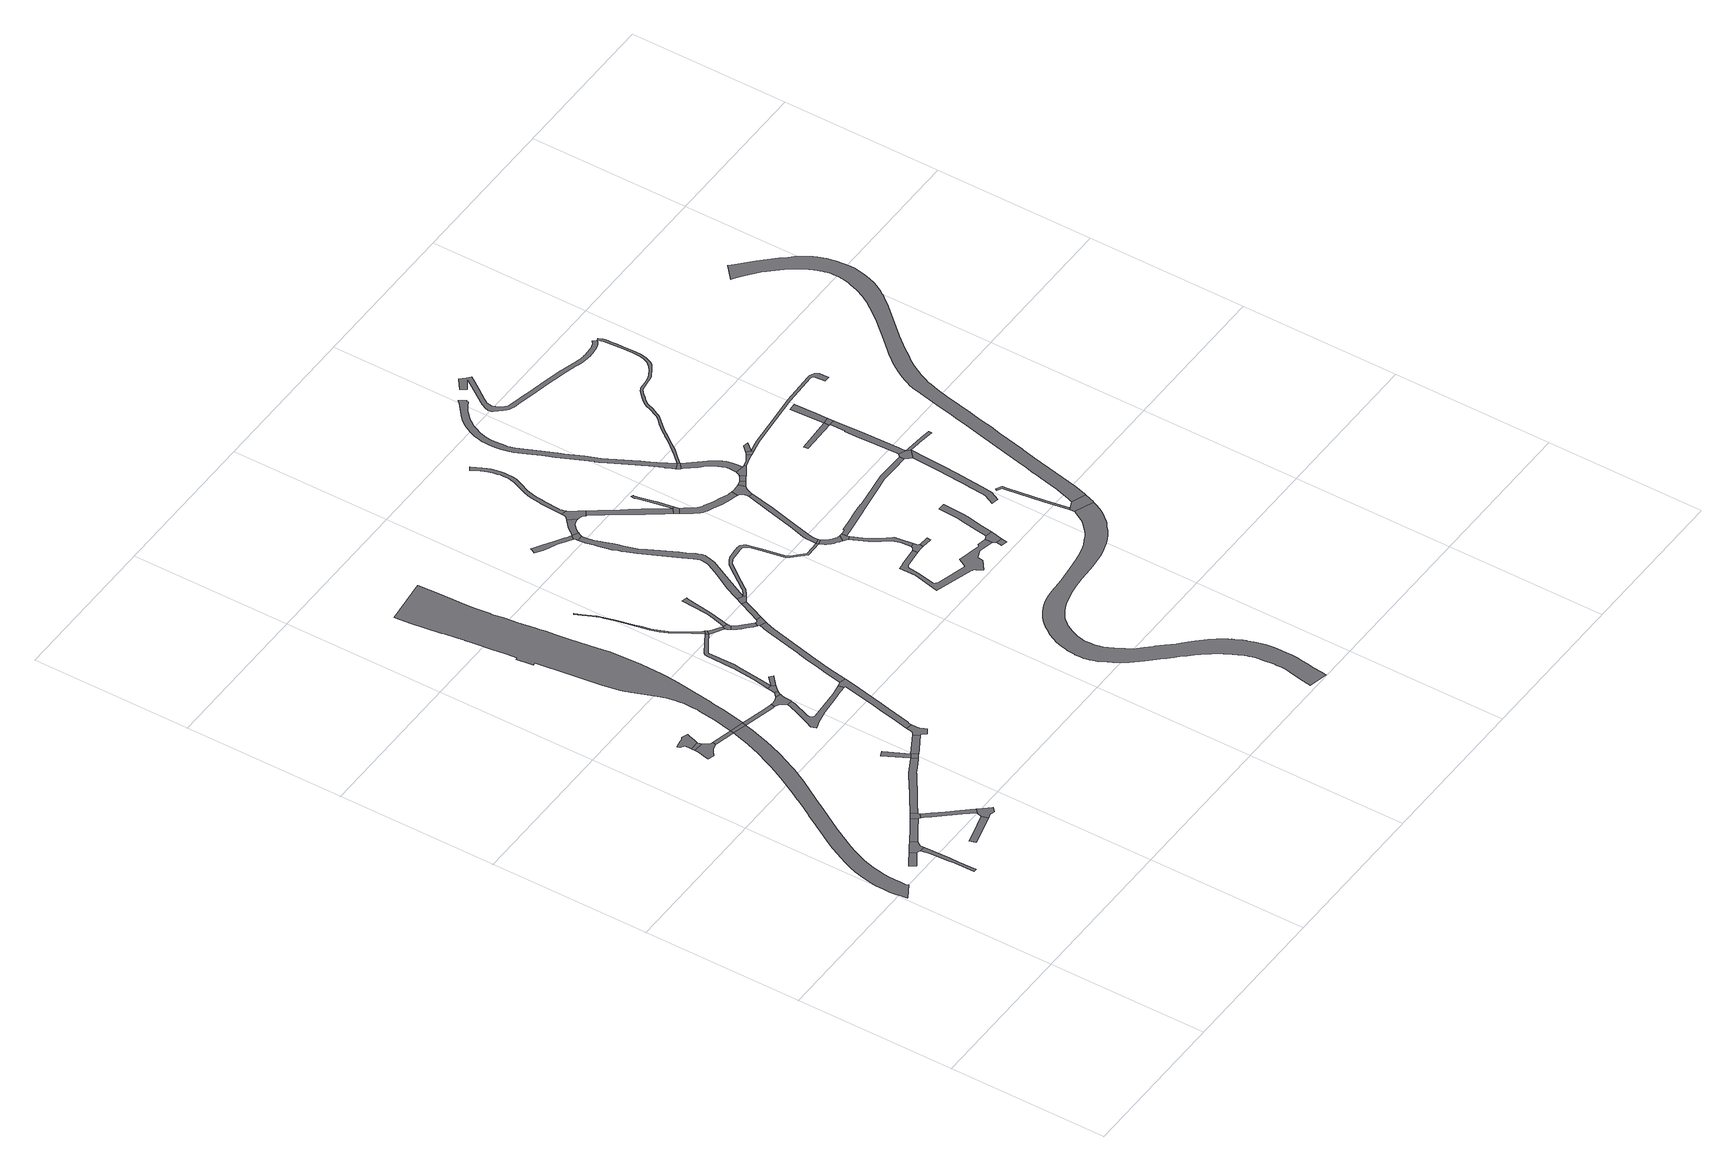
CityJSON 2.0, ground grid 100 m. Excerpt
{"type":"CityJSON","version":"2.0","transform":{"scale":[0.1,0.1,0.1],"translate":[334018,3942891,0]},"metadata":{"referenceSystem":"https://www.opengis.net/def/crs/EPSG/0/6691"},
"CityObjects":{
"road1":{"type":"Road","attributes":{"RoadStructureAttribute.sectionType":"1"},"geometry":[{"type":"MultiSurface","lod":"1","boundaries":[[[0,1,2,3,4,5]]]}]},
"road2":{"type":"Road","attributes":{"RoadStructureAttribute.sectionType":"1"},"geometry":[{"type":"MultiSurface","lod":"1","boundaries":[[[6,7,8,9,10,11,12,13,14,15,16,17]]]}]},
"road3":{"type":"Road","geometry":[{"type":"MultiSurface","lod":"1","boundaries":[[[18,19,2,1,20,21,22,23,17,16,24,25]]]}]},
"road4":{"type":"Road","attributes":{"RoadStructureAttribute.sectionType":"1"},"geometry":[{"type":"MultiSurface","lod":"1","boundaries":[[[26,27,28,29,30,31,32,33,34,18,25]]]}]},
"road5":{"type":"Road","attributes":{"function":"1","RoadStructureAttribute.sectionType":"1"},"geometry":[{"type":"MultiSurface","lod":"1","boundaries":[[[35,36,37,38,39,40,41,42,43,44,45,46,47,48,49,50,51,52,53,54,55,56,57,58,59,60,61,62,63,64,65,66,67,68,69,70,71,72,73,74,75,76,77,78,79,80,81,82,83,84,85,86,87,88,89,90,91,92,93,94,95,96,97,98,99,100,101,102]]]}]},
"road6":{"type":"Road","attributes":{"RoadStructureAttribute.sectionType":"1"},"geometry":[{"type":"MultiSurface","lod":"1","boundaries":[[[103,104,105,106,107,108,109,110]]]}]},
"road7":{"type":"Road","geometry":[{"type":"MultiSurface","lod":"1","boundaries":[[[111,112,113,30,29,114,115]]]}]},
"road8":{"type":"Road","attributes":{"RoadStructureAttribute.sectionType":"1"},"geometry":[{"type":"MultiSurface","lod":"1","boundaries":[[[116,117,118,119,120,121,122,123,124,111,115]]]}]},
"road9":{"type":"Road","geometry":[{"type":"MultiSurface","lod":"1","boundaries":[[[103,110,125,126,127,128,129,120,119]]]}]},
"road10":{"type":"Road","geometry":[{"type":"MultiSurface","lod":"1","boundaries":[[[130,131,132,133,134,135,136,137,138,139,140,141,142,143,144,145,146,147,148]]]}]},
"road11":{"type":"Road","attributes":{"RoadStructureAttribute.sectionType":"1"},"geometry":[{"type":"MultiSurface","lod":"1","boundaries":[[[149,148,147,150,151,152]]]}]},
"road12":{"type":"Road","geometry":[{"type":"MultiSurface","lod":"1","boundaries":[[[153,154,155,156,157,158,159,160,161,162,163,164,149,152]]]}]},
"road13":{"type":"Road","attributes":{"RoadStructureAttribute.sectionType":"1"},"geometry":[{"type":"MultiSurface","lod":"1","boundaries":[[[112,165,166,167,168,169,170,171,172,173,174,175,176,177,178,179,180,181,182,183,184,113]]]}]},
"road14":{"type":"Road","attributes":{"RoadStructureAttribute.sectionType":"6"},"geometry":[{"type":"MultiSurface","lod":"1","boundaries":[[[102,185,142,141,186,187]]]}]},
"road15":{"type":"Road","geometry":[{"type":"MultiSurface","lod":"1","boundaries":[[[102,101,188,185]]]}]},
"road16":{"type":"Road","attributes":{"RoadStructureAttribute.sectionType":"1"},"geometry":[{"type":"MultiSurface","lod":"1","boundaries":[[[189,190,175,191]]]}]},
"road17":{"type":"Road","geometry":[{"type":"MultiSurface","lod":"1","boundaries":[[[191,175,174,192,193]]]}]},
"road18":{"type":"Road","attributes":{"RoadStructureAttribute.sectionType":"6"},"geometry":[{"type":"MultiSurface","lod":"1","boundaries":[[[194,195,188,101,196,197,198]]]}]},
"road19":{"type":"Road","attributes":{"RoadStructureAttribute.sectionType":"1"},"geometry":[{"type":"MultiSurface","lod":"1","boundaries":[[[199,200,201,191,193]]]}]},
"road20":{"type":"Road","attributes":{"function":"1","RoadStructureAttribute.sectionType":"1"},"geometry":[{"type":"MultiSurface","lod":"1","boundaries":[[[202,203,204,205,206,207,208,209,210,211,212,213,214,215,216,217,218,219,220,221,222,223,224,225,226,227,228,229,230,231,232,233,234,235,236,237,238,239,185,188,240,241,242,243,244,245,246,247,248,249,250,251,252,253,254,255,256,257,258,259,260,261,262,263,264,265,266,267,268,269,270,271,272,273]]]}]},
"road21":{"type":"Road","geometry":[{"type":"MultiSurface","lod":"1","boundaries":[[[274,275,276,277,278,279,280,281,282,201,200,283,284,285]]]}]},
"road22":{"type":"Road","geometry":[{"type":"MultiSurface","lod":"1","boundaries":[[[286,287,288,289,290,291,292,293,294,198,197,295,296,297,298,299,300,301]]]}]},
"road23":{"type":"Road","attributes":{"RoadStructureAttribute.sectionType":"1"},"geometry":[{"type":"MultiSurface","lod":"1","boundaries":[[[302,303,304,305,306,307,291,290]]]}]},
"road24":{"type":"Road","attributes":{"RoadStructureAttribute.sectionType":"1"},"geometry":[{"type":"MultiSurface","lod":"1","boundaries":[[[308,309,310,311,312,313,314,315,316,317,318,319,320,321,322,323,324,325,326,327,328,329,330,286,301]]]}]},
"road25":{"type":"Road","geometry":[{"type":"MultiSurface","lod":"1","boundaries":[[[306,305,331,332,333,334,335]]]}]},
"road26":{"type":"Road","geometry":[{"type":"MultiSurface","lod":"1","boundaries":[[[336,319,318,337,338,339,340,341,280,279,342,343,344,345,346,347,348]]]}]},
"road27":{"type":"Road","geometry":[{"type":"MultiSurface","lod":"1","boundaries":[[[333,349,350,351,352,353,334]]]}]},
"road28":{"type":"Road","attributes":{"RoadStructureAttribute.sectionType":"1"},"geometry":[{"type":"MultiSurface","lod":"1","boundaries":[[[334,354,355,356,357,358,359,360,361,362,363,364,365,366,367,368,369,370,371,372,373,374,335]]]}]},
"road29":{"type":"Road","attributes":{"RoadStructureAttribute.sectionType":"1"},"geometry":[{"type":"MultiSurface","lod":"1","boundaries":[[[375,376,377,378,379,380,381,382,383,384,385,386,387,388,389,390,391,392,393,394,395,396,397,398,399,400,401,402,403,404,405,365,406]]]}]},
"road30":{"type":"Road","attributes":{"RoadStructureAttribute.sectionType":"1"},"geometry":[{"type":"MultiSurface","lod":"1","boundaries":[[[407,408,409,410,411,412,413,414,336,348,415,416,417,418,419]]]}]},
"road31":{"type":"Road","geometry":[{"type":"MultiSurface","lod":"1","boundaries":[[[364,420,421,406,365]]]}]},
"road32":{"type":"Road","attributes":{"RoadStructureAttribute.sectionType":"1"},"geometry":[{"type":"MultiSurface","lod":"1","boundaries":[[[422,423,424,420,364,425,426,427]]]}]},
"road33":{"type":"Road","geometry":[{"type":"MultiSurface","lod":"1","boundaries":[[[426,428,429,430,431,432,433,434,435,436,437,438,427]]]}]},
"road34":{"type":"Road","attributes":{"RoadStructureAttribute.sectionType":"1"},"geometry":[{"type":"MultiSurface","lod":"1","boundaries":[[[439,440,441,442,443,432,431,444,445,446,447,448,449,450,451]]]}]},
"road35":{"type":"Road","attributes":{"RoadStructureAttribute.sectionType":"1"},"geometry":[{"type":"MultiSurface","lod":"1","boundaries":[[[435,452,453,454,455,456,457,458,459,460,436]]]}]},
"road36":{"type":"Road","geometry":[{"type":"MultiSurface","lod":"1","boundaries":[[[450,407,419,461,462,463,464,465,451]]]}]},
"road37":{"type":"Road","attributes":{"RoadStructureAttribute.sectionType":"1"},"geometry":[{"type":"MultiSurface","lod":"1","boundaries":[[[466,467,468,469,470,463,462]]]}]},
"road38":{"type":"Road","geometry":[{"type":"MultiSurface","lod":"1","boundaries":[[[471,472,469,468,473,474]]]}]},
"road39":{"type":"Road","attributes":{"RoadStructureAttribute.sectionType":"1"},"geometry":[{"type":"MultiSurface","lod":"1","boundaries":[[[475,476,477,478,479,480,481,482,483,484,485,486,487,488,489,490,491,492,493,494]]]}]},
"road40":{"type":"Road","attributes":{"RoadStructureAttribute.sectionType":"1"},"geometry":[{"type":"MultiSurface","lod":"1","boundaries":[[[495,496,497,498,499,500,501,502,503,504,505,506,507,508,509,510,511,512,513,514,515,516,517,518,519,520,521,522,523,524,525,526,527,528,529,530,531,532,533,534,535,536,537,538,539,540,541,542,471,474]]]}]},
"road41":{"type":"Road","geometry":[{"type":"MultiSurface","lod":"1","boundaries":[[[543,475,494,544,521,520,545,546,547]]]}]},
"road42":{"type":"Road","attributes":{"RoadStructureAttribute.sectionType":"1"},"geometry":[{"type":"MultiSurface","lod":"1","boundaries":[[[546,548,549,550,551,552,553,554,555,556,557,558,559,560,561,562,563,564,565,566,567,547]]]}]},
"road43":{"type":"Road","attributes":{"RoadStructureAttribute.sectionType":"1"},"geometry":[{"type":"MultiSurface","lod":"1","boundaries":[[[568,569,570,571,572,573,574,575,576,577,578,579,580,581,582,583,584,585,586,587,588,589,590,591,592,593,594,595,596,597,598,599,474,473,600,601,602,603,604,605,606,607,608,609,610,611,612,613,614,615,616,617,618,619,620,621,622,623,624,625,626,627,628]]]}]},
"road44":{"type":"Road","geometry":[{"type":"MultiSurface","lod":"1","boundaries":[[[629,630,631,632,633,634,635,560,559,636,637,638,639,640,641]]]}]},
"road45":{"type":"Road","attributes":{"RoadStructureAttribute.sectionType":"1"},"geometry":[{"type":"MultiSurface","lod":"1","boundaries":[[[640,642,643,644,645,646,647,648,649,650,651,652,653,654,655,656,657,658,659,660,661,662,641]]]}]},
"road46":{"type":"Road","attributes":{"RoadStructureAttribute.sectionType":"1"},"geometry":[{"type":"MultiSurface","lod":"1","boundaries":[[[663,664,665,666,667,668,669,670,671,672,673,674,675,676,677,678,679,680,633,632,681,682,683,684,685,686,687,688,689,690,691,692,693,694,695,696,697,698,699,700,701,702]]]}]},
"road47":{"type":"Road","attributes":{"function":"2","RoadStructureAttribute.sectionType":"1"},"geometry":[{"type":"MultiSurface","lod":"1","boundaries":[[[703,704,705,706,707,708,709,710,711,712,713,714,715,716,717,718,719,720,721,722,723,724,725,726,727,728,729,730,731,732,733,734,735,736,737,738,739,740,741,742,743,744,745,746,747,748,749,750,751,752,753,754,755,756,757,758,759,760,761,762,763,764,765,766,767,768,769,770,771,772,773,774,775,776,777,778,779,780,781,782,783,784,785,786,787,788,789,790,791,792,793,794,795,796,797,798,799,800,801,802,803,804,805,806,807,808,809,810,811,812,813,814,815,816,817,818,819,820,821,822,823,824,825,826,827,828,829,830,831,832,833,834,835,836,837,838,839,840,841,842,843,844,845,846,847,848,849,850,851,852,853,854,855,856,857,858,859,860,861,862,863,864,865,866,867,868,869,870,871,872,873,874,875,876,877,878,879,880,881,882,883,884,885,886,887,888,889]]]}]},
"road48":{"type":"Road","geometry":[{"type":"MultiSurface","lod":"1","boundaries":[[[628,627,890,891]]]}]},
"road49":{"type":"Road","geometry":[{"type":"MultiSurface","lod":"1","boundaries":[[[652,651,892,893,894,895]]]}]},
"road50":{"type":"Road","attributes":{"RoadStructureAttribute.sectionType":"1"},"geometry":[{"type":"MultiSurface","lod":"1","boundaries":[[[896,897,898,899,900,901,902,903,904,905,906,907,908,909,910,911,912,913,890,627]]]}]},
"road51":{"type":"Road","attributes":{"RoadStructureAttribute.sectionType":"1"},"geometry":[{"type":"MultiSurface","lod":"1","boundaries":[[[895,914,915,916,917,918,919,920,921,922,923,924,925,926,927,652]]]}]},
"road52":{"type":"Road","attributes":{"RoadStructureAttribute.sectionType":"1"},"geometry":[{"type":"MultiSurface","lod":"1","boundaries":[[[928,929,930,931,932,933,934,935,936,937,938,939,940,941,942,943,944,945,946,947,948,949,950,951,952,953,954]]]}]},
"road53":{"type":"Road","geometry":[{"type":"MultiSurface","lod":"1","boundaries":[[[955,956,957,906,905,958,959,960,961]]]}]},
"road54":{"type":"Road","attributes":{"RoadStructureAttribute.sectionType":"1"},"geometry":[{"type":"MultiSurface","lod":"1","boundaries":[[[960,962,963,964,965,966,967,968,969,970,971,972,973,974,975,976,977,978,979,980,981,961]]]}]},
"road55":{"type":"Road","geometry":[{"type":"MultiSurface","lod":"1","boundaries":[[[972,982,983,984,954,953,985,986,987,988,989,990,991,973]]]}]},
"road56":{"type":"Road","attributes":{"RoadStructureAttribute.sectionType":"1"},"geometry":[{"type":"MultiSurface","lod":"1","boundaries":[[[992,993,994,995,996,997,998,999,1000,1001,1002,1003,1004,1005,1006,894,893,1007,1008,1009,1010,1011,1012,1013,1014,1015,1016,1017,1018,1019,1020,1021,1022]]]}]},
"road57":{"type":"Road","attributes":{"RoadStructureAttribute.sectionType":"1"},"geometry":[{"type":"MultiSurface","lod":"1","boundaries":[[[1023,1024,1025,1026,1027,1028,1029,1030,1031,1032,1033,1034,628,891]]]}]},
"road58":{"type":"Road","geometry":[{"type":"MultiSurface","lod":"1","boundaries":[[[986,1035,1036,1037,987]]]}]},
"road59":{"type":"Road","geometry":[{"type":"MultiSurface","lod":"1","boundaries":[[[1038,1039,1040,1041,1042,1043,1044,1029,1028,1045,1046,1047,1048,1049,1050,1051,1052,992,1022]]]}]},
"road60":{"type":"Road","geometry":[{"type":"MultiSurface","lod":"1","boundaries":[[[1053,1054,1055,1056]]]}]},
"road61":{"type":"Road","geometry":[{"type":"MultiSurface","lod":"1","boundaries":[[[943,942,1053,1056,1057,1058]]]}]},
"road62":{"type":"Road","attributes":{"RoadStructureAttribute.sectionType":"1"},"geometry":[{"type":"MultiSurface","lod":"1","boundaries":[[[1059,1060,1049,1048,1061,1062]]]}]},
"road63":{"type":"Road","attributes":{"RoadStructureAttribute.sectionType":"1"},"geometry":[{"type":"MultiSurface","lod":"1","boundaries":[[[1063,1064,1065,1066,1067,1068,1069,1070,1071,1072,1073,1074,1075,1076,1077,1078,1079,1080,1081,1082,1083,1084,1085,1086,1087,1088,1089,1090,1091,1092,1093,1094,1095,1096,1097,1098,1099,1100,1101,1102,1103,1104,1105,1106,1107,1108,1109,1110,1111,1112,1113,1114,1115,1116,1117,1118,1119,1120,1121,1122,1123,1124,1125,1126,1127,1128,1129,1130,1131,1132,1133,1134,1135,1136]]]}]},
"road64":{"type":"Road","geometry":[{"type":"MultiSurface","lod":"1","boundaries":[[[1100,1099,1137,1138,1139,1140,1141]]]}]},
"road65":{"type":"Road","attributes":{"RoadStructureAttribute.sectionType":"1"},"geometry":[{"type":"MultiSurface","lod":"1","boundaries":[[[1142,1143,1144,1145,1059,1062,1146,1147]]]}]},
"road66":{"type":"Road","attributes":{"RoadStructureAttribute.sectionType":"1"},"geometry":[{"type":"MultiSurface","lod":"1","boundaries":[[[1057,1148,1149,1150,1151,1152,1153,1154,1155,1058]]]}]},
"road67":{"type":"Road","attributes":{"RoadStructureAttribute.sectionType":"1"},"geometry":[{"type":"MultiSurface","lod":"1","boundaries":[[[1156,1157,1158,1159,1160,1161,1162,1163,1164,1165,1166,1167,1168,1140,1139,1169,1170,1171,1172,1173,1174,1175,1176,1177,1178,1179,1180,1181]]]}]},
"road68":{"type":"Road","geometry":[{"type":"MultiSurface","lod":"1","boundaries":[[[1182,1183,1181,1180,1184,1185,1142,1147,1186,1187,1188]]]}]},
"road69":{"type":"Road","attributes":{"RoadStructureAttribute.sectionType":"1"},"geometry":[{"type":"MultiSurface","lod":"1","boundaries":[[[1189,1190,1191,1192,1193,1194,1195,1196,1197,1198,1199,1200,956,955,1201,1202,1203,1204,1205]]]}]},
"road70":{"type":"Road","attributes":{"RoadStructureAttribute.sectionType":"1"},"geometry":[{"type":"MultiSurface","lod":"1","boundaries":[[[1206,1207,1208,1209,1210,1182,1188]]]}]},
"road71":{"type":"Road","geometry":[{"type":"MultiSurface","lod":"1","boundaries":[[[1211,1212,1208,1207,1213,1214]]]}]},
"road72":{"type":"Road","geometry":[{"type":"MultiSurface","lod":"1","boundaries":[[[1215,1216,1211,1214]]]}]},
"road73":{"type":"Road","geometry":[{"type":"MultiSurface","lod":"1","boundaries":[[[1217,1218,1219,1220,1221,1222,1223,1224,1225,1226]]]}]},
"road74":{"type":"Road","geometry":[{"type":"MultiSurface","lod":"1","boundaries":[[[1225,802,801,1227,1228,1229,1230,1226]]]}]},
"road75":{"type":"Road","attributes":{"RoadStructureAttribute.sectionType":"1"},"geometry":[{"type":"MultiSurface","lod":"1","boundaries":[[[1231,1232,1233,1234,1235,1236,1237,1238,1239,1240,1241,1242,1243,1244,1245,1246,1247,1248]]]}]},
"road76":{"type":"Road","attributes":{"RoadStructureAttribute.sectionType":"1"},"geometry":[{"type":"MultiSurface","lod":"1","boundaries":[[[1249,1250,1251,1252,1253,1254,1255,1256,1257,1258,1259,1260,1261,1262,1263,1264,1265,1266,1267,1268,1269,1270,1271,1272,1273,1274,1275,1276,1277,1278,1279,1280,1281,1282,1283,1284,1285,1286,1287,1288,1289,1290,1291,1292,1293,1294,1295,1296,1297,1298,1299,1300,1301,1302,1303,1304,1305,1306,1307,1308,1309,1310,1311,1312,1313,1314,1315,1316,1317,1318,1319,1320,1321,1322,1323,1324,1325,1326,1327,1328,1329,1330,1331,1332,1333,1334,1335,1336,1337,1338,1339,1340,1341,1342,1343,1344,1345,1346,1347,1348,1349,1350,1351,1352,1353,1354,1355,1356,1357,1358,1351,1359,1360,1361,1362,1363,1364,1365,1366,1367,1368,1369,1370,1371,1372,1373,1374,1375,1376,1377,1378,1379,1380,1381,1382,1383,1384,1385,1386,1387,1388,1389,1390,1391,1392,1393,1394,1395,1396,1397,1398,1399,1400,1401,1299,1402,1403,1404,1405,1406,1407,1408,1409,1410,1411,1412,1413,1414,1415,1416,1417,1418,1419,1420,1421,1422,1423,1424,1425,1426,1427,1428,1429,1430,1431,1432,1433,1434,1435,1436,1437,1438,1439,1440,1441,1442,1443,1444,1445,1100,1141]]]}]},
"road77":{"type":"Road","geometry":[{"type":"MultiSurface","lod":"1","boundaries":[[[1446,1189,1205,1248,1247,1447]]]}]},
"road78":{"type":"Road","attributes":{"RoadStructureAttribute.sectionType":"1"},"geometry":[{"type":"MultiSurface","lod":"1","boundaries":[[[1448,1449,1450,1451]]]}]},
"road79":{"type":"Road","attributes":{"RoadStructureAttribute.sectionType":"1"},"geometry":[{"type":"MultiSurface","lod":"1","boundaries":[[[1452,1453,1454,1455,1456,1457,1458,1446,1447,1459,1460,1461,1462]]]}]},
"road80":{"type":"Road","attributes":{"RoadStructureAttribute.sectionType":"1"},"geometry":[{"type":"MultiSurface","lod":"1","boundaries":[[[1247,1463,1464,1465,1466,1467,1468,1447]]]}]},
"road81":{"type":"Road","geometry":[{"type":"MultiSurface","lod":"1","boundaries":[[[1450,1462,1461,1469,1451]]]}]},
"road82":{"type":"Road","attributes":{"RoadStructureAttribute.sectionType":"1"},"geometry":[{"type":"MultiSurface","lod":"1","boundaries":[[[1470,1471,1472,1473,1474,1475,1476,1477,1478,1479,1480,1481,1482,1483,1484,1485,1486,1487,1488,1489,1490,1491,1492,1493,1214,1213]]]}]},
"road83":{"type":"Road","attributes":{"RoadStructureAttribute.sectionType":"1"},"geometry":[{"type":"MultiSurface","lod":"1","boundaries":[[[1469,1494,1495,1496,1451]]]}]},
"road84":{"type":"Road","attributes":{"function":"2","RoadStructureAttribute.sectionType":"1"},"geometry":[{"type":"MultiSurface","lod":"1","boundaries":[[[1497,1498,1499,1500,1501,1502,1503,1504,1505,1506,1507,1508,1509,1510,1511,1512,1513,1514,1515,1516,1517,1518,1519,1520,1521,1522,1523,1524,1525,1526,1527,1528,1529,1530,1531,1532,1533,1534,1535,1536,1537,1538,1539,1540,1541,1542,1543,1544,1545,1546,1547,1548,1549,1550,1551,1552,1553,1554,1555,1556,1557,1558,1559,1560,1561,1562,1563,1564,1565,1566,1567,1230,1229,1568,1569,1570,1571,1572,1573,1574,1575,1576,1577,1578,1579,1580,1581,1582,1583,1584,1585,1586,1587,1588,1589,1590,1591,1592,1593,1594,1595,1596,1597,1598,1599,1600,1601,1602,1603,1604,1605,1606,1607,1608,1609,1610,1611,1612,1613,1614,1615,1616,1617,1618,1619,1620,1621,1622,1623,1624,1625,1626,1627,1628,1629,1630]]]}]}
},
"vertices":[
[291,1066,0],[349,1103,0],[327,1140,0],[266,1103,0],[236,1084,0],[260,1047,0],
[380,1064,0],[384,1041,0],[387,1012,0],[391,933,0],[394,886,0],[394,879,0],[395,758,0],[415,758,0],[414,874,0],[414,931,0],[408,1094,0],[374,1093,0],
[402,1186,0],[374,1169,0],[357,1103,0],[364,1102,0],[368,1101,0],[371,1098,0],[407,1120,0],[425,1149,0],
[437,1156,0],[443,1160,0],[510,1202,0],[582,1248,0],[559,1284,0],[534,1268,0],[460,1219,0],[438,1207,0],[427,1201,0],
[601,2450,0],[586,2395,0],[573,2354,0],[558,2311,0],[542,2268,0],[513,2200,0],[491,2150,0],[448,2058,0],[382,1942,0],[353,1888,0],[345,1873,0],[311,1817,0],[280,1767,0],[277,1763,0],[251,1722,0],[235,1692,0],[229,1681,0],[203,1637,0],[158,1562,0],[127,1509,0],[106,1468,0],[87,1429,0],[73,1397,0],[52,1347,0],[38,1305,0],[27,1262,0],[18,1221,0],[12,1182,0],[7,1146,0],[5,1099,0],[5,1054,0],[9,1016,0],[13,985,0],[15,977,0],[19,951,0],[20,948,0],[108,1001,0],[105,1019,0],[103,1060,0],[102,1091,0],[103,1127,0],[106,1159,0],[115,1211,0],[121,1239,0],[130,1276,0],[142,1314,0],[157,1354,0],[176,1396,0],[194,1434,0],[224,1491,0],[267,1567,0],[277,1584,0],[328,1670,0],[381,1758,0],[386,1767,0],[446,1864,0],[490,1936,0],[543,2034,0],[552,2052,0],[554,2057,0],[579,2112,0],[601,2162,0],[632,2243,0],[646,2281,0],[662,2325,0],[682,2396,0],[695,2449,0],[607,2471,0],
[789,969,0],[754,959,0],[674,937,0],[587,915,0],[597,875,0],[676,895,0],[770,919,0],[800,927,0],
[619,1260,0],[618,1272,0],[595,1308,0],[593,1246,0],[597,1240,0],
[619,1216,0],[637,1195,0],[746,1066,0],[800,1003,0],[822,1022,0],[765,1090,0],[713,1151,0],[659,1213,0],[623,1254,0],
[831,936,0],[840,933,0],[857,929,0],[883,951,0],[846,994,0],
[374,2552,0],[357,2480,0],[356,2475,0],[395,2462,0],[401,2469,0],[413,2480,0],[423,2486,0],[438,2494,0],[453,2498,0],[462,2500,0],[468,2501,0],[475,2502,0],[481,2525,0],[471,2530,0],[462,2536,0],[454,2545,0],[446,2554,0],[439,2568,0],[374,2570,0],
[375,2596,0],[434,2580,0],[433,2587,0],[433,2595,0],
[441,2621,0],[455,2663,0],[461,2677,0],[423,2690,0],[412,2684,0],[400,2680,0],[390,2679,0],[370,2676,0],[348,2671,0],[345,2671,0],[350,2653,0],[376,2639,0],
[626,1278,0],[674,1312,0],[693,1324,0],[732,1351,0],[868,1442,0],[884,1452,0],[884,1456,0],[924,1475,0],[978,1506,0],[988,1512,0],[968,1548,0],[964,1546,0],[864,1493,0],[845,1480,0],[791,1442,0],[722,1395,0],[688,1372,0],[662,1353,0],[634,1334,0],[616,1322,0],
[612,2494,0],[485,2501,0],[606,2471,0],
[701,2473,0],
[926,1711,0],[895,1696,0],[998,1566,0],
[1005,1521,0],[1019,1529,0],
[903,2424,0],[828,2442,0],[896,2399,0],[908,2397,0],[910,2423,0],
[1053,1548,0],[1150,1604,0],[1129,1640,0],
[377,4435,0],[388,4343,0],[400,4249,0],[402,4249,0],[406,4246,0],[407,4243,0],[420,4148,0],[424,4117,0],[425,4115,0],[425,4113,0],[432,4056,0],[447,3940,0],[457,3862,0],[465,3796,0],[451,3793,0],[462,3709,0],[464,3690,0],[467,3690,0],[481,3692,0],[509,3482,0],[517,3418,0],[524,3362,0],[536,3281,0],[555,3180,0],[563,3152,0],[568,3133,0],[573,3120,0],[624,2981,0],[639,2935,0],[651,2883,0],[653,2858,0],[656,2828,0],[657,2802,0],[656,2768,0],[654,2742,0],[652,2722,0],[637,2614,0],[615,2507,0],[704,2483,0],[731,2624,0],[743,2693,0],[746,2713,0],[753,2755,0],[769,2889,0],[782,2974,0],[788,3042,0],[789,3073,0],[790,3105,0],[791,3197,0],[790,3268,0],[781,3394,0],[770,3475,0],[761,3530,0],[746,3634,0],[746,3636,0],[734,3727,0],[728,3784,0],[723,3819,0],[720,3844,0],[701,3954,0],[699,3968,0],[691,4038,0],[682,4093,0],[680,4110,0],[680,4112,0],[680,4114,0],[669,4204,0],[665,4271,0],[662,4348,0],[660,4440,0],[652,4569,0],[366,4536,0],
[1207,1618,0],[1203,1625,0],[1198,1641,0],[1195,1660,0],[1194,1672,0],[1195,1688,0],[1158,1696,0],[1150,1659,0],[1140,1647,0],[1162,1604,0],[1181,1577,0],[1215,1601,0],
[993,2346,0],[993,2347,0],[997,2389,0],[1002,2412,0],[1006,2423,0],[973,2435,0],[957,2426,0],[942,2423,0],[929,2422,0],[923,2391,0],[928,2388,0],[937,2382,0],[944,2376,0],[947,2373,0],[956,2357,0],[959,2348,0],
[1007,2426,0],[1009,2431,0],[1014,2440,0],[1020,2448,0],[1000,2462,0],[990,2449,0],
[950,2318,0],[934,2276,0],[898,2187,0],[878,2144,0],[890,2113,0],[910,2120,0],[933,2128,0],[1018,2143,0],[1141,2155,0],[1202,2161,0],[1244,2164,0],[1238,2197,0],[1169,2185,0],[965,2170,0],[958,2174,0],[951,2180,0],[948,2183,0],[948,2184,0],[945,2191,0],[945,2205,0],[947,2216,0],[987,2320,0],[991,2331,0],
[1024,2454,0],[1036,2468,0],[1054,2488,0],[1037,2505,0],[1009,2510,0],
[1265,2202,0],[1255,2164,0],[1217,1965,0],[1201,1905,0],[1200,1900,0],[1181,1804,0],[1198,1709,0],[1202,1720,0],[1237,1869,0],[1246,1913,0],[1248,1922,0],[1297,2154,0],[1304,2195,0],
[1065,2499,0],[1090,2522,0],[1112,2538,0],[1091,2556,0],[1056,2525,0],
[1037,2512,0],[1048,2591,0],[1051,2615,0],[1064,2723,0],[1070,2771,0],[1067,2934,0],[1067,2936,0],[1069,2938,0],[1071,2940,0],[1138,2983,0],[1196,3018,0],[1186,3036,0],[1128,3000,0],[1053,2954,0],[1049,2948,0],[1046,2942,0],[1044,2933,0],[1042,2764,0],[1041,2753,0],[1029,2622,0],[1028,2614,0],
[1198,3059,0],[1184,3075,0],[1160,3112,0],[1130,3158,0],[1101,3200,0],[1091,3220,0],[1069,3276,0],[1058,3311,0],[1047,3361,0],[1037,3402,0],[1009,3524,0],[997,3568,0],[988,3603,0],[984,3615,0],[971,3643,0],[945,3694,0],[933,3730,0],[927,3726,0],[945,3680,0],[970,3629,0],[978,3609,0],[986,3587,0],[990,3570,0],[1008,3501,0],[1026,3414,0],[1042,3340,0],[1050,3308,0],[1056,3281,0],[1065,3253,0],[1085,3209,0],[1117,3161,0],[1205,3052,0],
[1409,2820,0],[1392,2766,0],[1389,2755,0],[1338,2531,0],[1334,2513,0],[1319,2449,0],[1305,2387,0],[1288,2311,0],[1325,2318,0],[1349,2421,0],[1427,2744,0],[1444,2796,0],[1447,2806,0],
[1216,3040,0],[1210,3045,0],
[1281,2991,0],[1261,3006,0],[1238,3021,0],[1228,3000,0],[1279,2967,0],[1287,2986,0],
[1285,2957,0],[1286,2955,0],[1290,2946,0],[1294,2939,0],[1318,2953,0],[1316,2960,0],[1317,2968,0],[1319,2978,0],[1294,2983,0],[1292,2983,0],[1290,2984,0],
[1397,2868,0],[1374,2894,0],[1348,2917,0],[1335,2929,0],[1324,2944,0],[1300,2928,0],[1315,2909,0],[1331,2892,0],[1351,2873,0],[1380,2844,0],[1381,2843,0],[1398,2829,0],[1413,2856,0],
[1348,3103,0],[1372,3272,0],[1373,3279,0],[1341,3287,0],[1329,3129,0],[1328,3113,0],[1315,3061,0],[1313,3056,0],[1302,3010,0],
[1456,2829,0],[1468,2854,0],[1435,2861,0],[1426,2852,0],[1419,2853,0],
[1475,2873,0],[1487,2898,0],[1526,2988,0],[1499,3000,0],[1463,2922,0],
[1519,3043,0],[1508,3019,0],[1564,3012,0],[1554,3027,0],
[1447,4079,0],[1444,4081,0],[1424,4094,0],[1412,4101,0],[1408,4104,0],[1405,4106,0],[1358,4135,0],[1300,4173,0],[1239,4211,0],[1239,4210,0],[1219,4176,0],[1264,4145,0],[1292,4131,0],[1352,4109,0],[1355,4106,0],[1358,4104,0],[1362,4102,0],[1371,4095,0],[1396,4079,0],[1429,4057,0],
[1626,3169,0],[1649,3213,0],[1662,3237,0],[1698,3309,0],[1703,3323,0],[1708,3343,0],[1712,3370,0],[1714,3380,0],[1713,3392,0],[1711,3401,0],[1707,3412,0],[1700,3431,0],[1693,3447,0],[1676,3481,0],[1659,3518,0],[1580,3675,0],[1557,3720,0],[1533,3800,0],[1525,3832,0],[1517,3860,0],[1511,3877,0],[1489,3939,0],[1484,3959,0],[1475,4005,0],[1475,4015,0],[1476,4031,0],[1438,4030,0],[1438,4002,0],[1441,3986,0],[1442,3976,0],[1453,3935,0],[1458,3909,0],[1468,3863,0],[1475,3832,0],[1487,3802,0],[1494,3782,0],[1497,3774,0],[1524,3701,0],[1607,3524,0],[1631,3477,0],[1659,3419,0],[1667,3399,0],[1671,3381,0],[1669,3343,0],[1664,3322,0],[1619,3239,0],[1562,3135,0],[1528,3064,0],
[1451,4078,0],[1437,4050,0],[1480,4046,0],[1488,4061,0],[1454,4079,0],
[1492,4069,0],[1506,4088,0],[1515,4098,0],[1518,4100,0],[1522,4104,0],[1526,4109,0],[1529,4112,0],[1542,4119,0],[1553,4122,0],[1565,4124,0],[1580,4124,0],[1581,4124,0],[1539,4171,0],[1524,4158,0],[1512,4147,0],[1498,4134,0],[1473,4105,0],[1470,4101,0],[1467,4096,0],[1465,4094,0],
[2036,2922,0],[2008,2949,0],[1968,2989,0],[1963,2995,0],[1958,3002,0],[1955,3009,0],[1953,3017,0],[1929,3149,0],[1915,3218,0],[1914,3227,0],[1909,3237,0],[1901,3248,0],[1897,3253,0],[1892,3258,0],[1887,3262,0],[1881,3265,0],[1873,3267,0],[1865,3268,0],[1859,3268,0],[1853,3268,0],[1840,3267,0],[1793,3262,0],[1784,3260,0],[1771,3256,0],[1755,3249,0],[1740,3240,0],[1733,3234,0],[1724,3227,0],[1674,3164,0],[1604,3068,0],[1596,3058,0],[1568,3036,0],[1578,3022,0],[1609,3046,0],[1617,3056,0],[1689,3153,0],[1737,3214,0],[1743,3220,0],[1751,3225,0],[1762,3231,0],[1768,3234,0],[1775,3236,0],[1795,3238,0],[1838,3242,0],[1855,3244,0],[1866,3244,0],[1875,3243,0],[1882,3241,0],[1888,3235,0],[1895,3224,0],[1902,3211,0],[1916,3146,0],[1940,3013,0],[1944,3003,0],[1947,2996,0],[1952,2988,0],[1958,2981,0],[1999,2940,0],[2031,2908,0],[2135,2910,0],[2131,2923,0],
[1633,4159,0],[1617,4182,0],[1605,4200,0],[1598,4215,0],[1562,4217,0],[1560,4192,0],[1542,4174,0],[1598,4121,0],[1608,4117,0],[1617,4112,0],[1618,4110,0],[1625,4104,0],[1657,4126,0],
[1626,4103,0],[1627,4101,0],[1629,4099,0],[1743,3938,0],[1768,3902,0],[1814,3836,0],[1849,3784,0],[1874,3751,0],[1875,3750,0],[1902,3711,0],[1935,3735,0],[1878,3815,0],[1874,3821,0],[1836,3876,0],[1796,3932,0],[1771,3968,0],[1698,4068,0],[1676,4098,0],[1675,4100,0],[1673,4103,0],[1670,4108,0],
[1580,4835,0],[1585,4828,0],[1612,4783,0],[1627,4744,0],[1635,4716,0],[1640,4690,0],[1643,4672,0],[1645,4653,0],[1644,4621,0],[1641,4601,0],[1637,4584,0],[1623,4547,0],[1594,4480,0],[1584,4442,0],[1574,4366,0],[1573,4360,0],[1567,4311,0],[1563,4229,0],[1593,4230,0],[1591,4239,0],[1590,4253,0],[1590,4258,0],[1597,4350,0],[1600,4378,0],[1603,4407,0],[1609,4439,0],[1617,4468,0],[1623,4487,0],[1640,4530,0],[1659,4574,0],[1665,4586,0],[1667,4609,0],[1669,4652,0],[1668,4665,0],[1665,4694,0],[1662,4714,0],[1654,4744,0],[1646,4766,0],[1634,4791,0],[1604,4850,0],
[2772,2,0],[2773,11,0],[2777,39,0],[2779,48,0],[2784,91,0],[2792,137,0],[2796,176,0],[2802,216,0],[2804,237,0],[2804,251,0],[2804,288,0],[2804,317,0],[2802,341,0],[2802,362,0],[2798,389,0],[2794,416,0],[2794,418,0],[2789,444,0],[2778,480,0],[2766,515,0],[2764,521,0],[2757,539,0],[2742,568,0],[2730,594,0],[2729,595,0],[2720,611,0],[2708,631,0],[2696,648,0],[2685,663,0],[2672,681,0],[2657,699,0],[2643,716,0],[2626,735,0],[2609,753,0],[2581,781,0],[2580,782,0],[2554,807,0],[2534,827,0],[2492,873,0],[2454,915,0],[2447,922,0],[2412,959,0],[2383,988,0],[2372,1001,0],[2361,1018,0],[2346,1045,0],[2331,1072,0],[2318,1098,0],[2303,1129,0],[2292,1154,0],[2287,1172,0],[2282,1198,0],[2279,1213,0],[2278,1237,0],[2278,1265,0],[2281,1285,0],[2285,1302,0],[2289,1319,0],[2297,1337,0],[2308,1362,0],[2318,1380,0],[2329,1402,0],[2335,1410,0],[2341,1417,0],[2353,1432,0],[2364,1445,0],[2378,1457,0],[2395,1470,0],[2420,1486,0],[2444,1498,0],[2473,1509,0],[2503,1518,0],[2541,1529,0],[2570,1535,0],[2609,1541,0],[2646,1545,0],[2685,1547,0],[2729,1548,0],[2732,1548,0],[2804,1553,0],[2894,1562,0],[2937,1570,0],[2969,1580,0],[2997,1589,0],[3030,1605,0],[3051,1616,0],[3073,1630,0],[3092,1643,0],[3100,1650,0],[3118,1665,0],[3135,1678,0],[3154,1696,0],[3171,1715,0],[3184,1732,0],[3196,1749,0],[3211,1771,0],[3215,1780,0],[3224,1798,0],[3237,1827,0],[3120,1877,0],[3080,1808,0],[3066,1789,0],[3006,1735,0],[2986,1722,0],[2954,1705,0],[2921,1689,0],[2899,1680,0],[2857,1668,0],[2801,1658,0],[2726,1649,0],[2614,1634,0],[2512,1630,0],[2477,1627,0],[2443,1621,0],[2413,1613,0],[2390,1604,0],[2372,1596,0],[2349,1583,0],[2341,1578,0],[2336,1575,0],[2312,1558,0],[2290,1541,0],[2273,1525,0],[2260,1509,0],[2253,1500,0],[2250,1496,0],[2229,1467,0],[2217,1450,0],[2209,1434,0],[2207,1431,0],[2197,1410,0],[2187,1389,0],[2173,1344,0],[2165,1314,0],[2162,1300,0],[2159,1280,0],[2157,1260,0],[2156,1248,0],[2156,1246,0],[2156,1226,0],[2158,1205,0],[2159,1190,0],[2162,1175,0],[2166,1155,0],[2171,1136,0],[2180,1114,0],[2190,1092,0],[2205,1065,0],[2218,1037,0],[2228,1022,0],[2235,1011,0],[2268,964,0],[2323,900,0],[2370,850,0],[2396,822,0],[2407,810,0],[2436,780,0],[2457,756,0],[2483,726,0],[2511,696,0],[2535,669,0],[2555,646,0],[2570,625,0],[2586,603,0],[2596,589,0],[2608,567,0],[2616,554,0],[2624,540,0],[2631,524,0],[2644,497,0],[2650,482,0],[2658,463,0],[2664,446,0],[2667,439,0],[2673,419,0],[2676,405,0],[2679,387,0],[2683,348,0],[2690,291,0],[2690,272,0],[2691,245,0],[2689,216,0],[2684,183,0],[2676,146,0],[2669,111,0],[2658,53,0],[2653,29,0],
[2166,2921,0],[2163,2932,0],
[1911,3699,0],[1921,3684,0],[1955,3706,0],[1950,3737,0],
[2141,2895,0],[2148,2880,0],[2155,2870,0],[2163,2860,0],[2171,2853,0],[2184,2842,0],[2194,2835,0],[2211,2823,0],[2221,2816,0],[2225,2813,0],[2248,2848,0],[2235,2852,0],[2225,2857,0],[2216,2862,0],[2209,2866,0],[2195,2879,0],[2180,2896,0],[2169,2911,0],
[1932,3833,0],[1922,3883,0],[1905,3950,0],[1903,3959,0],[1903,3963,0],[1903,3964,0],[1905,3974,0],[1890,3977,0],[1888,3966,0],[1888,3962,0],[1889,3956,0],[1891,3946,0],[1907,3880,0],[1918,3831,0],
[2249,2435,0],[2234,2433,0],[2211,2431,0],[2211,2326,0],[2176,2163,0],[2412,2090,0],[2417,2087,0],[2422,2085,0],[2427,2081,0],[2432,2072,0],[2452,2036,0],[2513,2083,0],[2517,2120,0],[2568,2137,0],[2662,2117,0],[2664,2164,0],[2607,2174,0],[2594,2163,0],[2451,2193,0],[2419,2137,0],[2232,2189,0],[2213,2209,0],[2236,2329,0],[2242,2394,0],[2258,2405,0],[2374,2418,0],[2371,2449,0],
[2272,2815,0],[2271,2848,0],[2264,2848,0],[2236,2806,0],[2244,2800,0],[2250,2793,0],[2276,2804,0],
[2301,2692,0],[2320,2658,0],[2337,2634,0],[2359,2606,0],[2369,2594,0],[2374,2585,0],[2379,2572,0],[2384,2556,0],[2390,2530,0],[2392,2507,0],[2395,2474,0],[2419,2477,0],[2408,2572,0],[2404,2587,0],[2400,2596,0],[2379,2623,0],[2352,2657,0],[2339,2674,0],[2327,2690,0],[2314,2714,0],
[2391,2464,0],[2387,2458,0],[2378,2452,0],[2401,2420,0],[2431,2418,0],[2433,2443,0],[2429,2445,0],[2425,2448,0],[2423,2451,0],[2421,2457,0],
[2224,3537,0],[2199,3541,0],[2198,3541,0],[2163,3554,0],[2147,3561,0],[2101,3579,0],[2071,3594,0],[2065,3597,0],[2047,3605,0],[2046,3605,0],[2027,3617,0],[2016,3625,0],[1984,3668,0],[1972,3684,0],[1972,3685,0],[1928,3674,0],[1947,3644,0],[1963,3621,0],[1981,3596,0],[1986,3589,0],[1995,3581,0],[2000,3578,0],[2004,3576,0],[2023,3565,0],[2047,3555,0],[2075,3542,0],[2104,3530,0],[2145,3513,0],[2181,3505,0],[2198,3501,0],[2216,3494,0],
[2160,2949,0],[2160,2962,0],[2161,2977,0],[2192,3106,0],[2238,3280,0],[2270,3433,0],[2244,3438,0],[2206,3284,0],[2162,3112,0],[2136,3011,0],[2132,2979,0],[2132,2964,0],
[2495,2412,0],[2498,2437,0],[2439,2442,0],
[2222,3492,0],[2228,3489,0],[2232,3485,0],[2238,3477,0],[2241,3469,0],[2243,3461,0],[2244,3451,0],[2273,3445,0],[2284,3472,0],[2292,3488,0],[2300,3497,0],[2290,3539,0],[2284,3537,0],[2268,3536,0],[2244,3534,0],
[2678,2098,0],[2671,2061,0],[2711,2054,0],[2717,2091,0],
[2731,2167,0],[2687,2175,0],
[2316,3546,0],[2301,3541,0],[2309,3501,0],[2334,3518,0],
[2020,5195,0],[2004,5179,0],[1930,5119,0],[1903,5094,0],[1874,5059,0],[1865,5044,0],[1856,5028,0],[1843,5003,0],[1831,4974,0],[1827,4961,0],[1823,4949,0],[1819,4931,0],[1815,4907,0],[1812,4883,0],[1812,4852,0],[1813,4809,0],[1816,4782,0],[1826,4737,0],[1835,4711,0],[1867,4643,0],[1899,4568,0],[1928,4499,0],[1949,4449,0],[1971,4400,0],[2014,4303,0],[2016,4298,0],[2026,4275,0],[2045,4233,0],[2115,4097,0],[2116,4095,0],[2117,4093,0],[2131,4066,0],[2137,4054,0],[2183,3954,0],[2185,3949,0],[2201,3913,0],[2209,3895,0],[2251,3913,0],[2223,3961,0],[2215,3978,0],[2179,4047,0],[2156,4093,0],[2155,4095,0],[2154,4097,0],[2096,4211,0],[2074,4253,0],[2056,4287,0],[2021,4372,0],[1976,4476,0],[1963,4507,0],[1926,4594,0],[1869,4728,0],[1862,4751,0],[1858,4768,0],[1856,4780,0],[1851,4840,0],[1851,4874,0],[1854,4899,0],[1857,4920,0],[1861,4935,0],[1868,4955,0],[1880,4985,0],[1889,5002,0],[1894,5013,0],[1902,5025,0],[1916,5044,0],[1931,5062,0],[1964,5095,0],[1974,5104,0],[1989,5115,0],[2007,5125,0],[2039,5144,0],[2037,5150,0],[2044,5155,0],
[2218,3883,0],[2220,3881,0],[2226,3873,0],[2260,3900,0],[2263,3904,0],
[2356,3575,0],[2348,3567,0],[2338,3559,0],[2328,3553,0],[2357,3533,0],[2374,3542,0],
[2743,2239,0],[2763,2348,0],[2767,2381,0],[2774,2508,0],[2730,2511,0],[2722,2385,0],[2718,2354,0],[2699,2247,0],
[2422,3638,0],[2419,3664,0],[2415,3684,0],[2410,3696,0],[2402,3715,0],[2388,3740,0],[2385,3744,0],[2378,3755,0],[2370,3767,0],[2361,3780,0],[2360,3781,0],[2323,3825,0],[2264,3895,0],[2233,3865,0],[2287,3800,0],[2320,3766,0],[2324,3760,0],[2333,3747,0],[2346,3727,0],[2355,3711,0],[2363,3691,0],[2370,3667,0],[2372,3637,0],[2371,3625,0],[2369,3603,0],[2424,3596,0],
[2439,3596,0],[2428,3596,0],[2365,3590,0],[2361,3582,0],[2394,3553,0],[2418,3569,0],[2441,3584,0],
[2963,2919,0],[2776,2921,0],[2705,2911,0],[2681,2908,0],[2525,2888,0],[2525,2891,0],[2497,2887,0],[2453,2881,0],[2366,2867,0],[2304,2860,0],[2305,2850,0],[2280,2848,0],[2316,2821,0],[2665,2876,0],[2764,2892,0],[2865,2889,0],[2960,2889,0],
[2496,3600,0],[2531,3608,0],[2516,3633,0],[2501,3624,0],[2474,3605,0],
[2534,3649,0],[2524,3638,0],[2559,3613,0],[2556,3628,0],
[2599,3679,0],[2568,3685,0],
[3105,2059,0],[3073,2294,0],[3069,2318,0],[3034,2339,0],[3026,2326,0],[3055,2309,0],[3058,2292,0],[3090,2057,0],[3115,1908,0],[3130,1911,0],
[3241,1835,0],[3253,1864,0],[3263,1897,0],[3174,1932,0],
[2988,2738,0],[2984,2650,0],[2983,2645,0],[2973,2512,0],[2972,2504,0],[2968,2462,0],[2960,2374,0],[2958,2353,0],[2926,2291,0],[2969,2281,0],[2999,2341,0],[3005,2407,0],[3011,2460,0],[3021,2589,0],[3027,2674,0],[3034,2797,0],[3041,2895,0],[2996,2853,0],
[2266,3908,0],[2276,3920,0],[2298,3944,0],[2340,3988,0],[2378,4040,0],[2416,4090,0],[2417,4092,0],[2419,4094,0],[2446,4127,0],[2468,4153,0],[2490,4176,0],[2517,4208,0],[2526,4226,0],[2545,4266,0],[2559,4301,0],[2563,4308,0],[2577,4328,0],[2587,4340,0],[2595,4348,0],[2614,4368,0],[2625,4379,0],[2631,4384,0],[2640,4391,0],[2646,4394,0],[2650,4396,0],[2702,4402,0],[2734,4407,0],[2755,4413,0],[2772,4421,0],[2778,4425,0],[2789,4431,0],[2841,4465,0],[2851,4482,0],[2857,4494,0],[2863,4508,0],[2868,4520,0],[2872,4535,0],[2874,4546,0],[2876,4555,0],[2877,4598,0],[2875,4631,0],[2875,4656,0],[2872,4715,0],[2870,4752,0],[2868,4771,0],[2866,4789,0],[2864,4800,0],[2862,4804,0],[2861,4809,0],[2853,4826,0],[2839,4820,0],[2820,4840,0],[2815,4836,0],[2811,4832,0],[2808,4829,0],[2803,4826,0],[2798,4823,0],[2792,4821,0],[2783,4819,0],[2783,4818,0],[2769,4815,0],[2760,4814,0],[2750,4813,0],[2736,4812,0],[2723,4812,0],[2710,4811,0],[2699,4812,0],[2687,4812,0],[2677,4813,0],[2669,4815,0],[2658,4817,0],[2641,4821,0],[2625,4825,0],[2624,4825,0],[2611,4829,0],[2509,4858,0],[2479,4866,0],[2411,4880,0],[2283,4907,0],[2258,4912,0],[2181,4928,0],[2153,4935,0],[2138,4939,0],[2125,4946,0],[2118,4952,0],[2108,4962,0],[2100,4974,0],[2099,4976,0],[2090,4990,0],[2088,4997,0],[2086,5003,0],[2082,5017,0],[2083,5027,0],[2083,5034,0],[2085,5045,0],[2086,5049,0],[2089,5056,0],[2096,5067,0],[2106,5082,0],[2158,5153,0],[2191,5199,0],[2218,5237,0],[2195,5254,0],[2164,5286,0],[2129,5260,0],[2098,5237,0],[2121,5202,0],[2171,5234,0],[2172,5235,0],[2181,5242,0],[2074,5084,0],[2064,5066,0],[2045,5028,0],[2043,5022,0],[2042,5015,0],[2042,5009,0],[2042,5002,0],[2045,4994,0],[2050,4987,0],[2086,4944,0],[2099,4931,0],[2110,4922,0],[2128,4914,0],[2145,4908,0],[2175,4901,0],[2234,4889,0],[2277,4879,0],[2402,4853,0],[2473,4838,0],[2502,4831,0],[2603,4802,0],[2618,4798,0],[2634,4794,0],[2637,4793,0],[2652,4789,0],[2664,4787,0],[2673,4786,0],[2685,4784,0],[2698,4784,0],[2710,4783,0],[2724,4784,0],[2737,4784,0],[2752,4785,0],[2764,4786,0],[2774,4788,0],[2790,4791,0],[2801,4794,0],[2803,4795,0],[2809,4798,0],[2817,4802,0],[2824,4806,0],[2830,4811,0],[2835,4816,0],[2847,4803,0],[2848,4800,0],[2849,4796,0],[2851,4786,0],[2853,4770,0],[2855,4734,0],[2859,4659,0],[2861,4632,0],[2861,4600,0],[2860,4560,0],[2858,4540,0],[2852,4520,0],[2842,4499,0],[2832,4483,0],[2817,4468,0],[2797,4452,0],[2776,4439,0],[2773,4438,0],[2756,4430,0],[2735,4422,0],[2699,4415,0],[2649,4410,0],[2639,4406,0],[2632,4402,0],[2583,4357,0],[2576,4351,0],[2559,4328,0],[2546,4307,0],[2530,4268,0],[2516,4235,0],[2507,4218,0],[2497,4204,0],[2491,4197,0],[2485,4190,0],[2462,4167,0],[2430,4130,0],[2412,4107,0],[2402,4094,0],[2400,4092,0],[2399,4090,0],[2391,4080,0],[2361,4038,0],[2349,4021,0],[2298,3963,0],
[2978,2936,0],[3021,2917,0],
[2742,3405,0],[2744,3376,0],[2963,3380,0],[2962,3415,0],
[2973,3282,0],[2967,3282,0],[2968,3231,0],[2969,3201,0],[2972,3146,0],[2977,3022,0],[2980,2950,0],[3020,2962,0],[3012,3182,0],[3005,3381,0],[2971,3380,0],
[3109,2891,0],[3140,2887,0],[3219,2877,0],[3221,2897,0],[3152,2906,0],[3079,2911,0],
[3004,3417,0],
[2600,3622,0],[2641,3629,0],[2837,3651,0],[3010,3668,0],[3220,3675,0],[3232,3672,0],[3236,3670,0],[3240,3667,0],[3244,3662,0],[3246,3653,0],[3249,3593,0],[3284,3595,0],[3281,3655,0],[3275,3666,0],[3268,3673,0],[3267,3674,0],[3262,3678,0],[3253,3683,0],[3239,3688,0],[3222,3690,0],[3009,3682,0],[2835,3666,0],[2639,3644,0],[2597,3636,0],
[3001,3493,0],[2998,3632,0],[2953,3631,0],
[3650,4474,0],[3664,4464,0],[3700,4438,0],[3738,4406,0],[3760,4389,0],[3789,4365,0],[3812,4343,0],[3826,4328,0],[3891,4252,0],[3901,4237,0],[3918,4213,0],[3934,4187,0],[3951,4157,0],[3962,4132,0],[3970,4115,0],[3974,4101,0],[3980,4084,0],[3982,4075,0],[3984,4067,0],[3986,4057,0],[3989,4038,0],[3989,4017,0],[3989,3993,0],[3988,3963,0],[3982,3939,0],[3977,3916,0],[3971,3897,0],[3955,3847,0],[3930,3793,0],[3915,3770,0],[3903,3750,0],[3878,3715,0],[3876,3712,0],[3839,3663,0],[3802,3618,0],[3783,3594,0],[3726,3531,0],[3643,3441,0],[3630,3429,0],[3623,3421,0],[3589,3381,0],[3571,3358,0],[3551,3330,0],[3532,3300,0],[3523,3286,0],[3505,3258,0],[3493,3234,0],[3481,3206,0],[3472,3186,0],[3465,3161,0],[3450,3100,0],[3429,3008,0],[3418,2956,0],[3397,2864,0],[3391,2833,0],[3385,2807,0],[3383,2796,0],[3378,2775,0],[3347,2640,0],[3320,2521,0],[3281,2352,0],[3269,2292,0],[3255,2235,0],[3249,2211,0],[3241,2177,0],[3233,2139,0],[3224,2100,0],[3218,2075,0],[3214,2054,0],[3203,2018,0],[3183,1957,0],[3267,1911,0],[3288,1987,0],[3310,2086,0],[3333,2185,0],[3358,2297,0],[3375,2369,0],[3378,2381,0],[3380,2391,0],[3419,2563,0],[3437,2634,0],[3450,2693,0],[3463,2758,0],[3474,2806,0],[3482,2845,0],[3492,2888,0],[3509,2969,0],[3524,3026,0],[3528,3043,0],[3535,3066,0],[3542,3092,0],[3551,3119,0],[3557,3135,0],[3578,3181,0],[3596,3216,0],[3616,3250,0],[3636,3279,0],[3641,3286,0],[3649,3297,0],[3657,3308,0],[3675,3330,0],[3702,3365,0],[3748,3423,0],[3774,3452,0],[3939,3633,0],[3983,3685,0],[4001,3709,0],[4003,3712,0],[4023,3743,0],[4044,3779,0],[4051,3794,0],[4056,3804,0],[4069,3837,0],[4077,3861,0],[4084,3894,0],[4094,3956,0],[4096,3985,0],[4088,4073,0],[4088,4074,0],[4083,4095,0],[4076,4125,0],[4064,4157,0],[4057,4175,0],[4048,4196,0],[4041,4207,0],[4022,4240,0],[4006,4261,0],[3993,4279,0],[3969,4306,0],[3937,4343,0],[3848,4436,0],[3800,4483,0],[3764,4518,0],[3735,4548,0]
]}
